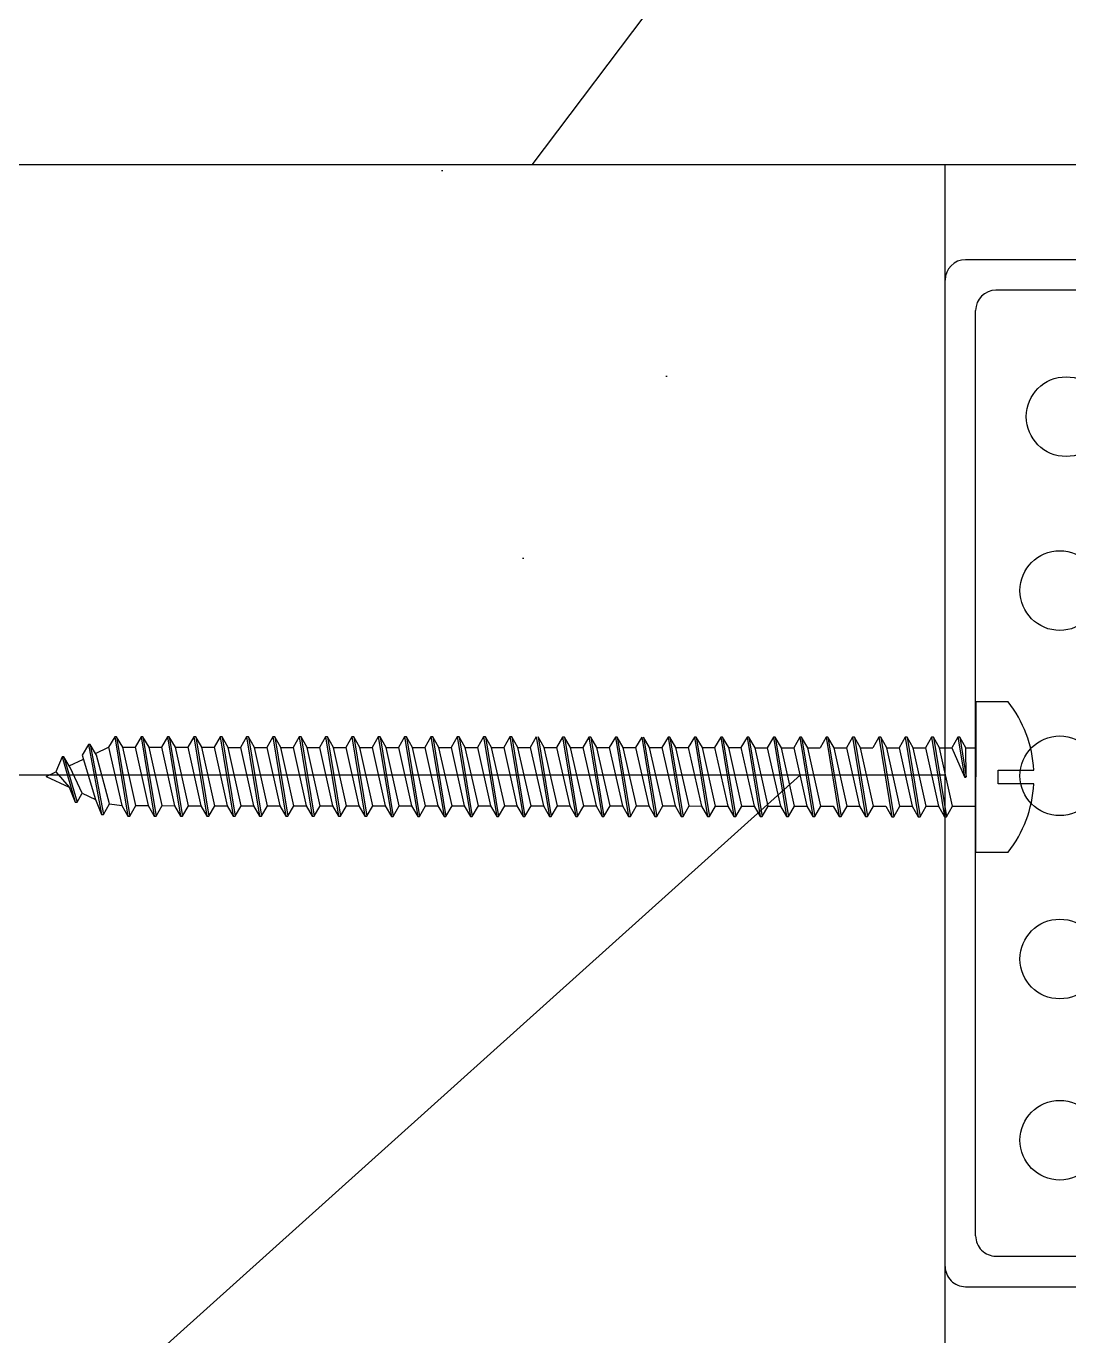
# Model space of a CAD drawing. Extents: x 343299501 to 344531018, y 671200678 to 672446893.
# Drawn here: x 344102214.4 to 344102265.7, y 672006661.9 to 672006726.3 of the extents above; entities that cross this region are included whole.
import ezdxf

# ---------------------------------------------------------------- set-up
doc = ezdxf.new("R2010")
doc.units = 0
doc.header["$LTSCALE"] = 10
doc.header["$MEASUREMENT"] = 0
for name, color, linetype in [('00-填充', 8, 'Continuous'), ('00-景观', 4, 'Continuous'), ('con', 2, 'Continuous'), ('灯具', 7, 'Continuous')]:
    doc.layers.add(name, color=color, linetype=linetype)

# ---------------------------------------------------------------- blocks, each defined once
blk = doc.blocks.new('LED线条灯')
at = {"layer": 'con', "color": 2}
for centre in [(-24.05143729529999, 41.78344906737536), (-24.36066204821691, 33.22922486873972), (-24.36066204821691, 24.12243812086925), (-24.36066204821691, 15.11357384123815), (-24.36066204821691, 6.202631865235162)]:
    blk.add_circle(centre, 1.959494924827595, dxfattribs=at)
at = {"layer": '灯具', "color": 3, "linetype": 'Continuous', "lineweight": -3, "ltscale": 20}
for p, q in [((16.65000003638852, 49.49999999403371), (-28.99999997434497, 49.49999999979627)), ((-30, 0), (-29.99999997470877, 48.50000000032014)), ((16.65000003566092, 47.99999998757266), (-27.49999997504347, 47.9999999938882)), ((-28.49999999922875, 1.500000001688022), (-28.49999997549457, 46.99999999441206)), ((-27.49999999950523, 0.5000000011641532), (23.30003004283935, 0.499999995197868)), ((-29.00000000017462, -1.000000000523869), (40.95006004342576, -1.000000007305061))]:
    blk.add_line(p, q, dxfattribs=at)
for centre, start, end in [((-28.99999997470877, 48.49999999979627), 89.99999997915592, 179.9999999699845), ((-27.49999997549457, 46.9999999938882), 89.99999997415334, 179.9999999699845), ((-27.49999999922875, 1.500000001164153), 179.9999999699845, 269.9999999833247), ((-29, -5.238689482212067e-10), 179.9999999699845, 269.9999999899948)]:
    blk.add_arc(centre, 1, start, end, dxfattribs=at)
blk = doc.blocks.new('ld1')
for p, q in [((0.002353958690946456, 3.703202611866232), (-0.002353958690946456, -3.703202611866345)), ((1.597948593593173, 3.702188364402332), (0.002353958690946456, 3.703202611866232)), ((-42.35413815934589, 1.980362780314181), (-42.65379401703103, 1.462104682860058)), ((-42.26155809407283, 1.980303931346953), (-42.35413815934589, 1.980362780314181)), ((-42.35413815934589, 1.980362780314181), (-41.70856112871479, -1.926927918034494)), ((-41.96256134478244, 1.461665297461423), (-42.26155809407283, 1.980303931346953)), ((-42.26155809407283, 1.980303931346953), (-41.61598106340534, -1.926986767001722)), ((-41.05801724521007, 1.979538894772531), (-41.35767310289521, 1.461280797318409)), ((-40.96543717990062, 1.97948004580519), (-41.05801724521007, 1.979538894772531)), ((-41.05801724521007, 1.979538894772531), (-40.41244021453895, -1.927751803576257)), ((-40.66644043064662, 1.46084141191966), (-40.96543717990062, 1.97948004580519)), ((-40.96543717990062, 1.97948004580519), (-40.3198601492295, -1.927810652543485)), ((-39.76189633103422, 1.978715009230768), (-40.06155218875938, 1.460456911776646)), ((-39.66931626576479, 1.97865616026354), (-39.76189633103422, 1.978715009230768)), ((-39.76189633103422, 1.978715009230768), (-39.11631930040312, -1.92857568911802)), ((-39.37031951651079, 1.460017526377897), (-39.66931626576479, 1.97865616026354)), ((-39.66931626576479, 1.97865616026354), (-39.02373923509367, -1.928634538085248)), ((-38.4657754168984, 1.977891123689005), (-38.76543127458353, 1.459633026234883)), ((-38.37319535158895, 1.977832274721777), (-38.4657754168984, 1.977891123689005)), ((-38.4657754168984, 1.977891123689005), (-37.82019838623091, -1.929399574659783)), ((-38.07419860233495, 1.459193640836133), (-38.37319535158895, 1.977832274721777)), ((-38.37319535158895, 1.977832274721777), (-37.72761832095784, -1.929458423627011)), ((-37.16965450276257, 1.977067238147242), (-37.46931036044771, 1.45880914069312)), ((-37.07707443745312, 1.977008389180014), (-37.16965450276257, 1.977067238147242)), ((-37.16965450276257, 1.977067238147242), (-36.52407747209509, -1.930223460201432)), ((-36.77807768819912, 1.458369755294484), (-37.07707443745312, 1.977008389180014)), ((-37.07707443745312, 1.977008389180014), (-36.43149740678564, -1.930282309168774)), ((-35.87353358863038, 1.976243352605479), (-36.17318944631552, 1.457985255151357)), ((-35.78095352332093, 1.976184503638251), (-35.87353358863038, 1.976243352605479)), ((-35.87353358863038, 1.976243352605479), (-35.2279565579629, -1.931047345743309)), ((-35.48195677406693, 1.457545869752607), (-35.78095352332093, 1.976184503638251)), ((-35.78095352332093, 1.976184503638251), (-35.13537649268983, -1.931106194710537)), ((-34.57741267449455, 1.975419467063716), (-34.87706853217969, 1.457161369609594)), ((-34.4848326091851, 1.975360618096488), (-34.57741267449455, 1.975419467063716)), ((-34.57741267449455, 1.975419467063716), (-33.93183564382707, -1.931871231284958)), ((-34.1858358599311, 1.456721984210958), (-34.4848326091851, 1.975360618096488)), ((-34.4848326091851, 1.975360618096488), (-33.83925557851762, -1.9319300802523)), ((-33.28129176031871, 1.974595581521953), (-33.58094761804387, 1.456337484067831)), ((-33.18871169504928, 1.974536732554725), (-33.28129176031871, 1.974595581521953)), ((-33.28129176031871, 1.974595581521953), (-32.63571472968761, -1.932695116826835)), ((-32.88971494579528, 1.455898098669081), (-33.18871169504928, 1.974536732554725)), ((-33.18871169504928, 1.974536732554725), (-32.54313466437816, -1.932753965794063)), ((-31.98517084618288, 1.97377169598019), (-32.28482670386802, 1.455513598526068)), ((-31.89259078087343, 1.973712847012962), (-31.98517084618288, 1.97377169598019)), ((-31.98517084618288, 1.97377169598019), (-31.3395938155154, -1.933519002368598)), ((-31.59359403161943, 1.455074213127318), (-31.89259078087343, 1.973712847012962)), ((-31.89259078087343, 1.973712847012962), (-31.24701375024233, -1.933577851335826)), ((-30.68904993204706, 1.972947810438427), (-30.98870578973219, 1.454689712984305)), ((-30.59646986673761, 1.972888961471199), (-30.68904993204706, 1.972947810438427)), ((-30.68904993204706, 1.972947810438427), (-30.04347290137957, -1.934342887910248)), ((-30.29747311748361, 1.454250327585669), (-30.59646986673761, 1.972888961471199)), ((-30.59646986673761, 1.972888961471199), (-29.95089283607012, -1.934401736877589)), ((-29.39292901791487, 1.972123924896664), (-29.69258487560001, 1.453865827442542)), ((-29.30034895260542, 1.972065075929436), (-29.39292901791487, 1.972123924896664)), ((-29.39292901791487, 1.972123924896664), (-28.74735198724738, -1.935166773452124)), ((-29.00135220335142, 1.453426442043792), (-29.30034895260542, 1.972065075929436)), ((-29.30034895260542, 1.972065075929436), (-28.65477192197432, -1.935225622419352)), ((-28.09680810377904, 1.971300039354901), (-28.39646396146418, 1.453041941900779)), ((-28.00422803846959, 1.971241190387673), (-28.09680810377904, 1.971300039354901)), ((-28.09680810377904, 1.971300039354901), (-27.45123107311156, -1.935990658993774)), ((-27.70523128921559, 1.452602556502143), (-28.00422803846959, 1.971241190387673)), ((-28.00422803846959, 1.971241190387673), (-27.35865100780211, -1.936049507961116)), ((-26.80068718964685, 1.970476153813138), (-27.10034304733199, 1.452218056359015)), ((-26.7081071243374, 1.97041730484591), (-26.80068718964685, 1.970476153813138)), ((-26.80068718964685, 1.970476153813138), (-26.15511015897937, -1.93681454453565)), ((-26.4091103750834, 1.451778670960266), (-26.7081071243374, 1.97041730484591)), ((-26.7081071243374, 1.97041730484591), (-26.0625300937063, -1.936873393502879)), ((-25.50456627555468, 1.969652268271375), (-25.80422213323982, 1.451394170817252)), ((-25.41198621024523, 1.969593419304147), (-25.50456627555468, 1.969652268271375)), ((-25.50456627555468, 1.969652268271375), (-24.8589892448872, -1.937638430077413)), ((-25.11298946099123, 1.450954785418503), (-25.41198621024523, 1.969593419304147)), ((-25.41198621024523, 1.969593419304147), (-24.76640917961413, -1.937697279044642)), ((-24.20844536141885, 1.968828382729612), (-24.50810121910399, 1.450570285275489)), ((-24.1158652961094, 1.968769533762384), (-24.20844536141885, 1.968828382729612)), ((-24.20844536141885, 1.968828382729612), (-23.56286833075137, -1.938462315619063)), ((-23.8168685468554, 1.450130899876854), (-24.1158652961094, 1.968769533762384)), ((-24.1158652961094, 1.968769533762384), (-23.47028826544192, -1.938521164586405)), ((-22.91232444728666, 1.968004497187849), (-23.2119803049718, 1.449746399733726)), ((-22.81974438197722, 1.967945648220621), (-22.91232444728666, 1.968004497187849)), ((-22.91232444728666, 1.968004497187849), (-22.26674741661918, -1.93928620116094)), ((-22.52074763272321, 1.449307014334977), (-22.81974438197722, 1.967945648220621)), ((-22.81974438197722, 1.967945648220621), (-22.17416735134611, -1.939345050128168)), ((-21.61620353319449, 1.967180611646086), (-21.91585939087963, 1.448922514191963)), ((-21.61620353319449, 1.967180611646086), (-20.97062650252701, -1.940110086702703)), ((-21.22462671863104, 1.448483128793214), (-21.52362346788505, 1.967121762678858)), ((-21.52362346788505, 1.967121762678858), (-20.87804643725394, -1.940168935669931)), ((-20.32008261910232, 1.966356726104323), (-20.61973847678746, 1.4480986286502)), ((-20.22750255379287, 1.966297877137094), (-20.32008261910232, 1.966356726104323)), ((-20.32008261910232, 1.966356726104323), (-19.67450558843484, -1.940933972244466)), ((-19.92850580453887, 1.447659243251451), (-20.22750255379287, 1.966297877137094)), ((-20.22750255379287, 1.966297877137094), (-19.58192552316177, -1.940992821211694)), ((-19.0239617049665, 1.96553284056256), (-19.32361756265163, 1.447274743108437)), ((-18.93138163965705, 1.965473991595331), (-19.0239617049665, 1.96553284056256)), ((-19.0239617049665, 1.96553284056256), (-18.37838467429901, -1.941757857786115)), ((-18.63238489040305, 1.446835357709801), (-18.93138163965705, 1.965473991595331)), ((-18.93138163965705, 1.965473991595331), (-18.28580460898957, -1.941816706753457)), ((-17.72784079083431, 1.964708955020797), (-18.02749664851945, 1.446450857566674)), ((-17.63526072552486, 1.964650106053568), (-17.72784079083431, 1.964708955020797)), ((-17.72784079083431, 1.964708955020797), (-17.08226376016682, -1.942581743327992)), ((-17.33626397627086, 1.446011472167925), (-17.63526072552486, 1.964650106053568)), ((-17.63526072552486, 1.964650106053568), (-16.98968369489376, -1.94264059229522)), ((-16.43171987674214, 1.963885069479034), (-16.73137573442727, 1.445626972024911)), ((-16.43171987674214, 1.963885069479034), (-15.78614284607465, -1.943405628869755)), ((-16.04014306217869, 1.445187586626162), (-16.33913981143269, 1.963826220511805)), ((-16.33913981143269, 1.963826220511805), (-15.69356278080159, -1.943464477836983)), ((-15.13559896264996, 1.96306118393727), (-15.4352548203351, 1.444803086483148)), ((-15.04301889734052, 1.963002334970042), (-15.13559896264996, 1.96306118393727)), ((-15.13559896264996, 1.96306118393727), (-14.49002193198248, -1.944229514411518)), ((-14.74402214808651, 1.444363701084399), (-15.04301889734052, 1.963002334970042)), ((-15.04301889734052, 1.963002334970042), (-14.39744186670941, -1.944288363378746)), ((-13.83947804851414, 1.962237298395507), (-14.13913390619928, 1.443979200941385)), ((-13.74689798320469, 1.962178449428279), (-13.83947804851414, 1.962237298395507)), ((-13.83947804851414, 1.962237298395507), (-13.19390101784666, -1.945053399953167)), ((-13.44790123395069, 1.443539815542749), (-13.74689798320469, 1.962178449428279)), ((-13.74689798320469, 1.962178449428279), (-13.10132095253721, -1.945112248920509)), ((-12.54335713438195, 1.961413412853744), (-12.84301299206709, 1.443155315399622)), ((-12.4507770690725, 1.961354563886516), (-12.54335713438195, 1.961413412853744)), ((-12.54335713438195, 1.961413412853744), (-11.89778010371447, -1.945877285495044)), ((-12.1517803198185, 1.442715930000873), (-12.4507770690725, 1.961354563886516)), ((-12.4507770690725, 1.961354563886516), (-11.8052000384414, -1.945936134462272)), ((-11.24723622024612, 1.960589527311981), (-11.54689207793126, 1.442331429857859)), ((-11.15465615493667, 1.960530678344753), (-11.24723622024612, 1.960589527311981)), ((-11.24723622024612, 1.960589527311981), (-10.60165918957864, -1.946701171036693)), ((-10.85565940568267, 1.441892044459223), (-11.15465615493667, 1.960530678344753)), ((-11.15465615493667, 1.960530678344753), (-10.50907912426919, -1.946760020004035)), ((-9.951115306113934, 1.959765641770218), (-10.25077116379907, 1.441507544316096)), ((-9.858535240804486, 1.95970679280299), (-9.951115306113934, 1.959765641770218)), ((-9.951115306113934, 1.959765641770218), (-9.305538275446452, -1.94752505657857)), ((-9.559538491550484, 1.441068158917346), (-9.858535240804486, 1.95970679280299)), ((-9.858535240804486, 1.95970679280299), (-9.212958210173383, -1.947583905545798)), ((-8.654994391978107, 1.958941756228455), (-8.954650249663246, 1.440683658774333)), ((-8.562414326668659, 1.958882907261227), (-8.654994391978107, 1.958941756228455)), ((-8.654994391978107, 1.958941756228455), (-8.009417361310625, -1.948348942120219)), ((-8.263417577414657, 1.440244273375697), (-8.562414326668659, 1.958882907261227)), ((-8.562414326668659, 1.958882907261227), (-7.916837296001177, -1.948407791087561)), ((-7.358873477845918, 1.958117870686692), (-7.658529335531057, 1.43985977323257)), ((-7.26629341253647, 1.958059021719464), (-7.358873477845918, 1.958117870686692)), ((-7.358873477845918, 1.958117870686692), (-6.713296447178436, -1.949172827662096)), ((-6.967296663282468, 1.43942038783382), (-7.26629341253647, 1.958059021719464)), ((-7.26629341253647, 1.958059021719464), (-6.620716381905368, -1.949231676629324)), ((-6.062752563710092, 1.957293985144929), (-6.36240842139523, 1.439035887690807)), ((-5.970172498400643, 1.957235136177701), (-6.062752563710092, 1.957293985144929)), ((-6.062752563710092, 1.957293985144929), (-5.417175533042609, -1.949996713203745)), ((-5.671175749146641, 1.438596502292171), (-5.970172498400643, 1.957235136177701)), ((-5.970172498400643, 1.957235136177701), (-5.324595467733161, -1.950055562171087)), ((-4.766631649577903, 1.956470099603166), (-5.066287507263041, 1.438212002149044)), ((-4.674051584268454, 1.956411250635938), (-4.766631649577903, 1.956470099603166)), ((-4.766631649577903, 1.956470099603166), (-4.121054618910421, -1.950820598745622)), ((-4.375054835014453, 1.437772616750294), (-4.674051584268454, 1.956411250635938)), ((-4.674051584268454, 1.956411250635938), (-4.028474553637352, -1.95087944771285)), ((-3.470510735442076, 1.955646214061403), (-3.770166593127215, 1.437388116607281)), ((-3.377930670132628, 1.955587365094175), (-3.470510735442076, 1.955646214061403)), ((-3.470510735442076, 1.955646214061403), (-2.824933704774594, -1.951644484287272)), ((-3.078933920878626, 1.436948731208645), (-3.377930670132628, 1.955587365094175)), ((-3.377930670132628, 1.955587365094175), (-2.732353639465146, -1.951703333254613)), ((-2.174389821266232, 1.95482232851964), (-2.474045678955008, 1.436564231065518)), ((-2.081809755996801, 1.954763479552412), (-2.174389821266232, 1.95482232851964)), ((-2.174389821266232, 1.95482232851964), (-1.528812790638767, -1.952468369829035)), ((-1.782813006706419, 1.436124845666882), (-2.081809755996801, 1.954763479552412)), ((-2.081809755996801, 1.954763479552412), (-1.436232725329319, -1.952527218796263)), ((-0.8782689071304048, 1.953998442977991), (-1.177924764819181, 1.435740345523868)), ((-0.7856888418209564, 1.953939594010649), (-0.8782689071304048, 1.953998442977991)), ((-0.8782689071304048, 1.953998442977991), (-0.5554803917766549, 0.0003530938424773922)), ((-0.4866920925705926, 1.435300960125119), (-0.7856888418209564, 1.953939594010649)), ((-0.7856888418209564, 1.953939594010649), (-0.4629003265072242, 0.0002942448752492055)), ((-43.65050656878884, 1.591831858485534), (-43.95016242647762, 1.073573761031412)), ((-43.55792650347939, 1.591773009518306), (-43.65050656878884, 1.591831858485534)), ((-43.65050656878884, 1.591831858485534), (-43.00462648385292, -1.838699682086144)), ((-43.25892975422539, 1.073134375632776), (-43.55792650347939, 1.591773009518306)), ((-43.55792650347939, 1.591773009518306), (-42.91204641854347, -1.838758531053372)), ((-43.30779333196188, 1.15789295334298), (-42.65379401703103, 1.462104682860058)), ((-42.65379401703103, 1.462104682860058), (-42.00755787796879, -1.408289284148964)), ((-41.3163252057202, -1.4087286695476), (-41.96256134478244, 1.461665297461423)), ((-41.96256134478244, 1.461665297461423), (-41.35767310289521, 1.461280797318409)), ((-41.35767310289521, 1.461280797318409), (-40.71143696379295, -1.409113169690727)), ((-40.02020429154436, -1.409552555089363), (-40.66644043064662, 1.46084141191966)), ((-40.66644043064662, 1.46084141191966), (-40.06155218875938, 1.460456911776646)), ((-40.06155218875938, 1.460456911776646), (-39.41531604965712, -1.409937055232376)), ((-38.72408337740853, -1.410376440631126), (-39.37031951651079, 1.460017526377897)), ((-39.37031951651079, 1.460017526377897), (-38.76543127458353, 1.459633026234883)), ((-38.76543127458353, 1.459633026234883), (-38.11919513548128, -1.410760940774139)), ((-37.42796246327271, -1.411200326172889), (-38.07419860233495, 1.459193640836133)), ((-38.07419860233495, 1.459193640836133), (-37.46931036044771, 1.45880914069312)), ((-37.46931036044771, 1.45880914069312), (-36.82307422134545, -1.411584826315902)), ((-36.13184154909686, -1.412024211714652), (-36.77807768819912, 1.458369755294484)), ((-36.77807768819912, 1.458369755294484), (-36.1731894462755, 1.457985255151357)), ((-34.83572063500469, -1.412848097256415), (-35.48195677406693, 1.457545869752607)), ((-35.48195677406693, 1.457545869752607), (-34.87706853217969, 1.457161369609594)), ((-34.87706853217969, 1.457161369609594), (-34.23083239307743, -1.413232597399428)), ((-33.53959972082885, -1.413671982798178), (-34.1858358599311, 1.456721984210958)), ((-34.1858358599311, 1.456721984210844), (-33.58094761804387, 1.456337484067831)), ((-33.58094761804387, 1.456337484067831), (-32.93471147894161, -1.414056482941191)), ((-32.24347880669302, -1.414495868339941), (-32.88971494579528, 1.455898098669081)), ((-32.88971494579528, 1.455898098669081), (-32.28482670386802, 1.455513598526068)), ((-32.28482670386802, 1.455513598526068), (-31.63859056476576, -1.414880368482955)), ((-30.94735789255719, -1.415319753881704), (-31.59359403161943, 1.455074213127318)), ((-31.59359403161943, 1.455074213127318), (-30.98870578973219, 1.454689712984305)), ((-30.98870578973219, 1.454689712984305), (-30.34246965062994, -1.415704254024718)), ((-29.65123697838135, -1.416143639423467), (-30.29747311748361, 1.454250327585669)), ((-30.29747311748361, 1.454250327585669), (-29.69258487555999, 1.453865827442542)), ((-28.35511606428918, -1.41696752496523), (-29.00135220335142, 1.453426442043792)), ((-29.00135220335142, 1.453426442043792), (-28.39646396146418, 1.453041941900779)), ((-28.39646396146418, 1.453041941900779), (-27.75022782236192, -1.417352025108244)), ((-27.05899515011333, -1.417791410506993), (-27.70523128921559, 1.452602556502143)), ((-27.70523128921559, 1.452602556502143), (-27.10034304729197, 1.452218056359015)), ((-25.76287423602116, -1.418615296048756), (-26.4091103750834, 1.451778670960266)), ((-26.40911037512342, 1.45177867096038), (-25.8042221331998, 1.451394170817252)), ((-24.46675332192899, -1.419439181590519), (-25.11298946099123, 1.450954785418503)), ((-25.11298946099123, 1.450954785418503), (-24.50810121910399, 1.450570285275489)), ((-24.50810121910399, 1.450570285275489), (-23.86186508000173, -1.419823681733533)), ((-23.17063240775315, -1.420263067132282), (-23.8168685468554, 1.450130899876854)), ((-23.8168685468554, 1.450130899876854), (-23.21198030493179, 1.449746399733726)), ((-21.87451149366098, -1.421086952674045), (-22.52074763272321, 1.449307014334977)), ((-22.52074763276323, 1.449307014335091), (-21.91585939083961, 1.448922514191963)), ((-20.5783905795688, -1.421910838215808), (-21.22462671863104, 1.448483128793214)), ((-21.22462671867106, 1.448483128793328), (-20.61973847674744, 1.4480986286502)), ((-19.28226966547663, -1.422734723757571), (-19.92850580453887, 1.447659243251451)), ((-19.92850580453887, 1.447659243251451), (-19.32361756265163, 1.447274743108437)), ((-19.32361756265163, 1.447274743108437), (-18.67738142354938, -1.423119223900585)), ((-17.98614875130079, -1.423558609299334), (-18.63238489040305, 1.446835357709801)), ((-18.63238489040305, 1.446835357709801), (-18.02749664847943, 1.446450857566674)), ((-16.69002783720862, -1.424382494841097), (-17.33626397627086, 1.446011472167925)), ((-17.33626397631087, 1.446011472168038), (-16.73137573438726, 1.445626972024911)), ((-15.39390692311645, -1.425206380382861), (-16.04014306217869, 1.445187586626162)), ((-16.0401430622187, 1.445187586626275), (-15.43525482029509, 1.444803086483148)), ((-14.09778600902428, -1.426030265924624), (-14.74402214808651, 1.444363701084399)), ((-14.74402214808651, 1.444363701084399), (-14.13913390619928, 1.443979200941385)), ((-14.13913390619928, 1.443979200941385), (-13.49289776709702, -1.426414766067637)), ((-12.80166509484843, -1.426854151466387), (-13.44790123395069, 1.443539815542749)), ((-13.44790123395069, 1.443539815542749), (-12.84301299202707, 1.443155315399622)), ((-12.1517803198185, 1.442715930000873), (-11.54689207793126, 1.442331429857859)), ((-11.50554418075626, -1.42767803700815), (-12.1517803198185, 1.442715930000873)), ((-11.54689207793126, 1.442331429857859), (-10.900655938829, -1.428062537151163)), ((-10.20942326658042, -1.428501922549913), (-10.85565940568267, 1.441892044459223)), ((-10.85565940568267, 1.441892044459223), (-10.25077116375905, 1.441507544316096)), ((-8.913302352488245, -1.429325808091676), (-9.559538491550484, 1.441068158917346)), ((-9.559538491550484, 1.441068158917346), (-8.954650249663246, 1.440683658774333)), ((-8.954650249663246, 1.440683658774333), (-8.308414110560989, -1.429710308234689)), ((-8.263417577414657, 1.440244273375697), (-7.658529335491039, 1.43985977323257)), ((-7.6171814383124, -1.430149693633439), (-8.263417577414657, 1.440244273375697)), ((-6.321060524220229, -1.430973579175202), (-6.967296663282468, 1.43942038783382)), ((-6.967296663282468, 1.43942038783382), (-6.36240842139523, 1.439035887690807)), ((-6.36240842139523, 1.439035887690807), (-5.716172282292973, -1.431358079318215)), ((-5.024939610044385, -1.431797464716965), (-5.671175749146641, 1.438596502292171)), ((-5.671175749146641, 1.438596502292171), (-5.066287507223024, 1.438212002149044)), ((-3.728818695952214, -1.432621350258728), (-4.375054835014453, 1.437772616750294)), ((-4.375054835014453, 1.437772616750294), (-3.770166593127215, 1.437388116607281)), ((-3.770166593127215, 1.437388116607281), (-3.123930454024958, -1.433005850401742)), ((-2.432697781776369, -1.433445235800491), (-3.078933920878626, 1.436948731208645)), ((-3.078933920878626, 1.436948731208645), (-2.474045678955008, 1.436564231065518)), ((-2.474045678955008, 1.436564231065518), (-1.827809539892769, -1.433829735943505)), ((-1.136576867640542, -1.43426912134214), (-1.782813006706419, 1.436124845666882)), ((-1.782813006706419, 1.436124845666882), (-1.177924764819181, 1.435740345523868)), ((-1.177924764819181, 1.435740345523868), (-0.5554803917766549, 0.0003530938424773922)), ((-0.4629003265072242, 0.0002942448752492055), (-0.4866920925705926, 1.435300960125119)), ((-0.4866920925705926, 1.435300960125119), (0.0009121589937421959, 1.434991012119099)), ((-44.94701135546711, 0.9887548300997651), (-45.24680359042759, 0.25595062608852)), ((-44.85443129015766, 0.9886959811325369), (-44.94701135546711, 0.9887548300997651)), ((-44.94701135546711, 0.9887548300997651), (-44.30036352544266, -1.233974882616849)), ((-44.5554345409073, 0.4700573472468932), (-44.85443129015766, 0.9886959811325369)), ((-44.85443129015766, 0.9886959811325369), (-44.20778346017323, -1.234033731584077)), ((-44.60429811867652, 0.5548159249572109), (-43.89869543341047, 0.8830312736899941)), ((-43.95016242647762, 1.073573761031412), (-43.30348685583158, -1.105514941643378)), ((-42.61239056085469, -1.32050043359925), (-43.25892975422539, 1.073134375632776)), ((-45.73455225589714, 0.02907138986950031), (-45.24680359042759, 0.25595062608852)), ((-45.73455225589714, 0.02907138986950031), (-44.59922389742496, -0.5007901421741963)), ((-45.24680359042759, 0.25595062608852), (-44.59922389742496, -0.5007901421741963)), ((-43.95709889509089, -0.800472022630629), (-44.5554345409073, 0.4700573472468932)), ((1.110743042376271, -0.3432524292244352), (1.111178524733987, 0.3418400540099356)), ((1.111178524733987, 0.3418400540099356), (2.860442461907951, 0.3407281259090951)), ((-44.59922389742496, -0.5007901421741963), (-44.30036352544266, -1.233974882616849)), ((-0.5553403388694278, -0.0004945625761365591), (-0.4627602735599794, -0.0005534115433647457)), ((2.860006979550235, -0.3443643573252757), (1.110743042376271, -0.3432524292244352)), ((-44.30036352544266, -1.233974882616849), (-44.20778346017323, -1.234033731584077)), ((-44.20778346017323, -1.234033731584077), (-43.95709889509089, -0.800472022630629)), ((-43.95709889509089, -0.800472022630629), (-43.30348685583158, -1.105514941643378)), ((-43.30348685583158, -1.105514941643378), (-43.00462648385292, -1.838699682086144)), ((-43.00462648385292, -1.838699682086144), (-42.91204641854347, -1.838758531053372)), ((-42.91204641854347, -1.838758531053372), (-42.61239056085469, -1.32050043359925)), ((-42.61239056085469, -1.32050043359925), (-42.00755787796879, -1.408289284148964)), ((-42.00755787796879, -1.408289284148964), (-41.70856112871479, -1.926927918034494)), ((-41.70856112871479, -1.926927918034494), (-41.61598106340534, -1.926986767001722)), ((-41.61598106340534, -1.926986767001722), (-41.3163252057202, -1.4087286695476)), ((-41.3163252057202, -1.4087286695476), (-40.71143696379295, -1.409113169690727)), ((-40.71143696379295, -1.409113169690727), (-40.41244021453895, -1.927751803576257)), ((-40.41244021453895, -1.927751803576257), (-40.3198601492295, -1.927810652543485)), ((-40.3198601492295, -1.927810652543485), (-40.02020429154436, -1.409552555089363)), ((-40.02020429154436, -1.409552555089363), (-39.41531604965712, -1.409937055232376)), ((-39.41531604965712, -1.409937055232376), (-39.11631930040312, -1.92857568911802)), ((-39.11631930040312, -1.92857568911802), (-39.02373923509367, -1.928634538085248)), ((-39.02373923509367, -1.928634538085248), (-38.72408337740853, -1.410376440631126)), ((-38.72408337740853, -1.410376440631126), (-38.11919513548128, -1.410760940774139)), ((-38.11919513548128, -1.410760940774139), (-37.82019838623091, -1.929399574659783)), ((-37.82019838623091, -1.929399574659783), (-37.72761832095784, -1.929458423627011)), ((-37.72761832095784, -1.929458423627011), (-37.42796246327271, -1.411200326172889)), ((-37.42796246327271, -1.411200326172889), (-36.82307422134545, -1.411584826315902)), ((-36.82307422134545, -1.411584826315902), (-36.52407747209509, -1.930223460201432)), ((-36.52407747209509, -1.930223460201432), (-36.43149740678564, -1.930282309168774)), ((-36.43149740678564, -1.930282309168774), (-36.13184154909686, -1.412024211714652)), ((-36.13184154909686, -1.412024211714652), (-35.52695330721326, -1.412408711857665)), ((-35.52695330721326, -1.412408711857665), (-35.2279565579629, -1.931047345743309)), ((-35.2279565579629, -1.931047345743309), (-35.13537649268983, -1.931106194710537)), ((-35.13537649268983, -1.931106194710537), (-34.83572063500469, -1.412848097256415)), ((-34.83572063500469, -1.412848097256415), (-34.23083239307743, -1.413232597399428)), ((-34.23083239307743, -1.413232597399428), (-33.93183564382707, -1.931871231284958)), ((-33.93183564382707, -1.931871231284958), (-33.83925557851762, -1.9319300802523)), ((-33.83925557851762, -1.9319300802523), (-33.53959972082885, -1.413671982798178)), ((-33.53959972082885, -1.413671982798178), (-32.93471147894161, -1.414056482941191)), ((-32.93471147894161, -1.414056482941191), (-32.63571472968761, -1.932695116826835)), ((-32.54313466437816, -1.932753965794063), (-32.24347880669302, -1.414495868339941)), ((-32.24347880669302, -1.414495868339941), (-31.63859056476576, -1.414880368482955)), ((-31.63859056476576, -1.414880368482955), (-31.3395938155154, -1.933519002368598)), ((-31.24701375024233, -1.933577851335826), (-30.94735789255719, -1.415319753881704)), ((-30.94735789255719, -1.415319753881704), (-30.34246965062994, -1.415704254024718)), ((-30.34246965062994, -1.415704254024718), (-30.04347290137957, -1.934342887910248)), ((-29.95089283607012, -1.934401736877589), (-29.65123697838135, -1.416143639423467)), ((-29.65123697838135, -1.416143639423467), (-29.04634873649775, -1.416528139566481)), ((-29.04634873649775, -1.416528139566481), (-28.74735198724738, -1.935166773452124)), ((-28.65477192197432, -1.935225622419352), (-28.35511606428918, -1.41696752496523)), ((-28.35511606428918, -1.41696752496523), (-27.75022782236192, -1.417352025108244)), ((-27.75022782236192, -1.417352025108244), (-27.45123107311156, -1.935990658993774)), ((-27.35865100780211, -1.936049507961116), (-27.05899515011333, -1.417791410506993)), ((-27.05899515011333, -1.417791410506993), (-26.45410690822973, -1.418175910650007)), ((-26.45410690822973, -1.418175910650007), (-26.15511015897937, -1.93681454453565)), ((-26.0625300937063, -1.936873393502879), (-25.76287423602116, -1.418615296048756)), ((-25.76287423602116, -1.418615296048756), (-25.15798599413756, -1.41899979619177)), ((-25.15798599413756, -1.41899979619177), (-24.8589892448872, -1.937638430077413)), ((-24.76640917961413, -1.937697279044642), (-24.46675332192899, -1.419439181590519)), ((-24.46675332192899, -1.419439181590519), (-23.86186508000173, -1.419823681733533)), ((-23.86186508000173, -1.419823681733533), (-23.56286833075137, -1.938462315619063)), ((-23.47028826544192, -1.938521164586405), (-23.17063240775315, -1.420263067132282)), ((-23.17063240775315, -1.420263067132282), (-22.56574416586955, -1.420647567275296)), ((-22.56574416586955, -1.420647567275296), (-22.26674741661918, -1.93928620116094)), ((-22.17416735134611, -1.939345050128168), (-21.87451149366098, -1.421086952674045)), ((-21.87451149366098, -1.421086952674045), (-21.26962325177738, -1.421471452817059)), ((-21.26962325177738, -1.421471452817059), (-20.97062650252701, -1.940110086702703)), ((-20.87804643725394, -1.940168935669931), (-20.5783905795688, -1.421910838215808)), ((-20.5783905795688, -1.421910838215808), (-19.9735023376852, -1.422295338358822)), ((-19.9735023376852, -1.422295338358822), (-19.67450558843484, -1.940933972244466)), ((-19.58192552316177, -1.940992821211694), (-19.28226966547663, -1.422734723757571)), ((-19.28226966547663, -1.422734723757571), (-18.67738142354938, -1.423119223900585)), ((-18.67738142354938, -1.423119223900585), (-18.37838467429901, -1.941757857786115)), ((-18.28580460898957, -1.941816706753457), (-17.98614875130079, -1.423558609299334)), ((-17.98614875130079, -1.423558609299334), (-17.38126050941719, -1.423943109442348)), ((-17.38126050941719, -1.423943109442348), (-17.08226376016682, -1.942581743327992)), ((-16.98968369489376, -1.94264059229522), (-16.69002783720862, -1.424382494841097)), ((-16.69002783720862, -1.424382494841097), (-16.08513959532502, -1.424766994984111)), ((-16.08513959532502, -1.424766994984111), (-15.78614284607465, -1.943405628869755)), ((-15.69356278080159, -1.943464477836983), (-15.39390692311645, -1.425206380382861)), ((-15.39390692311645, -1.425206380382861), (-14.78901868123285, -1.425590880525874)), ((-14.78901868123285, -1.425590880525874), (-14.49002193198248, -1.944229514411518)), ((-14.39744186670941, -1.944288363378746), (-14.09778600902428, -1.426030265924624)), ((-14.09778600902428, -1.426030265924624), (-13.49289776709702, -1.426414766067637)), ((-13.49289776709702, -1.426414766067637), (-13.19390101784666, -1.945053399953167)), ((-13.10132095253721, -1.945112248920509), (-12.80166509484843, -1.426854151466387)), ((-12.80166509484843, -1.426854151466387), (-12.19677685296483, -1.4272386516094)), ((-12.19677685296483, -1.4272386516094), (-11.89778010371447, -1.945877285495044)), ((-11.8052000384414, -1.945936134462272), (-11.50554418075626, -1.42767803700815)), ((-11.50554418075626, -1.42767803700815), (-10.900655938829, -1.428062537151163)), ((-10.900655938829, -1.428062537151163), (-10.60165918957864, -1.946701171036693)), ((-10.50907912426919, -1.946760020004035), (-10.20942326658042, -1.428501922549913)), ((-10.20942326658042, -1.428501922549913), (-9.604535024696816, -1.428886422692926)), ((-9.604535024696816, -1.428886422692926), (-9.305538275446452, -1.94752505657857)), ((-9.212958210173383, -1.947583905545798), (-8.913302352488245, -1.429325808091676)), ((-8.913302352488245, -1.429325808091676), (-8.308414110560989, -1.429710308234689)), ((-8.308414110560989, -1.429710308234689), (-8.009417361310625, -1.948348942120219)), ((-7.916837296001177, -1.948407791087561), (-7.6171814383124, -1.430149693633439)), ((-7.6171814383124, -1.430149693633439), (-7.0122931964288, -1.430534193776452)), ((-7.0122931964288, -1.430534193776452), (-6.713296447178436, -1.949172827662096)), ((-6.620716381905368, -1.949231676629324), (-6.321060524220229, -1.430973579175202)), ((-6.321060524220229, -1.430973579175202), (-5.716172282292973, -1.431358079318215)), ((-5.716172282292973, -1.431358079318215), (-5.417175533042609, -1.949996713203745)), ((-5.324595467733161, -1.950055562171087), (-5.024939610044385, -1.431797464716965)), ((-5.024939610044385, -1.431797464716965), (-4.420051368160784, -1.432181964859979)), ((-4.420051368160784, -1.432181964859979), (-4.121054618910421, -1.950820598745622)), ((-4.028474553637352, -1.95087944771285), (-3.728818695952214, -1.432621350258728)), ((-3.728818695952214, -1.432621350258728), (-3.123930454024958, -1.433005850401742)), ((-3.123930454024958, -1.433005850401742), (-2.824933704774594, -1.951644484287272)), ((-2.732353639465146, -1.951703333254613), (-2.432697781776369, -1.433445235800491)), ((-2.432697781776369, -1.433445235800491), (-1.827809539892769, -1.433829735943505)), ((-1.827809539892769, -1.433829735943505), (-1.528812790638767, -1.952468369829035)), ((-1.436232725329319, -1.952527218796263), (-1.136576867640542, -1.43426912134214)), ((-1.136576867640542, -1.43426912134214), (-0.0009121589937421959, -1.434991012119099)), ((-32.63571472968761, -1.932695116826835), (-32.54313466437816, -1.932753965794063)), ((-31.3395938155154, -1.933519002368598), (-31.24701375024233, -1.933577851335826)), ((-30.04347290137957, -1.934342887910248), (-29.95089283607012, -1.934401736877589)), ((-28.74735198724738, -1.935166773452124), (-28.65477192197432, -1.935225622419352)), ((-27.45123107311156, -1.935990658993774), (-27.35865100780211, -1.936049507961116)), ((-26.15511015897937, -1.93681454453565), (-26.0625300937063, -1.936873393502879)), ((-24.8589892448872, -1.937638430077413), (-24.76640917961413, -1.937697279044642)), ((-23.56286833075137, -1.938462315619063), (-23.47028826544192, -1.938521164586405)), ((-22.26674741661918, -1.93928620116094), (-22.17416735134611, -1.939345050128168)), ((-20.97062650252701, -1.940110086702703), (-20.87804643725394, -1.940168935669931)), ((-19.67450558843484, -1.940933972244466), (-19.58192552316177, -1.940992821211694)), ((-18.37838467429901, -1.941757857786115), (-18.28580460898957, -1.941816706753457)), ((-17.08226376016682, -1.942581743327992), (-16.98968369489376, -1.94264059229522)), ((-15.78614284607465, -1.943405628869755), (-15.69356278080159, -1.943464477836983)), ((-14.49002193198248, -1.944229514411518), (-14.39744186670941, -1.944288363378746)), ((-13.19390101784666, -1.945053399953167), (-13.10132095253721, -1.945112248920509)), ((-11.89778010371447, -1.945877285495044), (-11.8052000384414, -1.945936134462272)), ((-10.60165918957864, -1.946701171036693), (-10.50907912426919, -1.946760020004035)), ((-9.305538275446452, -1.94752505657857), (-9.212958210173383, -1.947583905545798)), ((-8.009417361310625, -1.948348942120219), (-7.916837296001177, -1.948407791087561)), ((-6.713296447178436, -1.949172827662096), (-6.620716381905368, -1.949231676629324)), ((-5.417175533042609, -1.949996713203745), (-5.324595467733161, -1.950055562171087)), ((-4.121054618910421, -1.950820598745622), (-4.028474553637352, -1.95087944771285)), ((-2.824933704774594, -1.951644484287272), (-2.732353639465146, -1.951703333254613)), ((-1.528812790638767, -1.952468369829035), (-1.436232725329319, -1.952527218796263)), ((-0.002353958690946456, -3.703202611866345), (1.593240676211281, -3.704216859330245))]:
    blk.add_line(p, q)
for points in [[(-36.1731894462755, 1.457985255151357), (-35.52695330721326, -1.412408711857665)], [(-29.69258487555999, 1.453865827442542), (-29.04634873649775, -1.416528139566481)], [(-27.10034304729197, 1.452218056359015), (-26.45410690822973, -1.418175910650007)], [(-25.8042221331998, 1.451394170817252), (-25.15798599413756, -1.41899979619177)], [(-23.21198030493179, 1.449746399733726), (-22.56574416586955, -1.420647567275296)], [(-21.91585939083961, 1.448922514191963), (-21.26962325177738, -1.421471452817059)], [(-20.61973847674744, 1.4480986286502), (-19.9735023376852, -1.422295338358822)], [(-18.02749664847943, 1.446450857566674), (-17.38126050941719, -1.423943109442348)], [(-16.73137573438726, 1.445626972024911), (-16.08513959532502, -1.424766994984111)], [(-15.43525482029509, 1.444803086483148), (-14.78901868123285, -1.425590880525874)], [(-12.84301299202707, 1.443155315399622), (-12.19677685296483, -1.4272386516094)], [(-10.25077116375905, 1.441507544316096), (-9.604535024696816, -1.428886422692926)]]:
    blk.add_lwpolyline(points)
for radius, start, end in [(6.017705460022837, 3.226795615139955, 37.94345210942598), (6.017705460022833, 321.9837072205102, 356.7003637147183)]:
    blk.add_arc((-3.147722220088326, 0.002000864926003487), radius, start, end)

msp = doc.modelspace()

# ---------------------------------------------------------------- hatches: boundary and pattern name
h = msp.add_hatch()
h.set_pattern_fill('天然石材', color=8, scale=10)
h.set_pattern_definition([(45, (708778.4708161354, 244323.1653344631), (-35.35535320146299, 35.355353201463), []), (45, (708795.858041048, 244305.2141994238), (-35.35535320146299, 35.355353201463), [19.73685, -11.2782])])
edge = h.paths.add_edge_path()
edge.add_arc((344102319.6392207, 672006899.4491706), 20, 0, 90)
edge.add_line((344102319.6392207, 672006919.4491706), (344101839.6392207, 672006919.4491706))
edge.add_line((344101839.6392207, 672006919.4491707), (344101839.6392151, 672006719.4491706))
edge.add_line((344101839.6392151, 672006719.4491706), (344102340.0849684, 672006719.4491708))
edge.add_line((344102340.0849685, 672006719.4491706), (344102339.6392208, 672006899.4491706))
h = msp.add_hatch()
h.set_pattern_fill('AR-SAND', color=41, scale=10)
h.set_pattern_definition([(37.50000000000001, (720638.283582449, 244254.6273488998), (-0.8000156479920246, 24.47066186646712), [0, -19.304, 0, -21.59, 0, -20.6375]), (7.500000000000006, (720638.283582449, 244254.6273488998), (22.47616415690013, 35.84125502841771), [0, -10.414, 0, -17.39899999999999, 0, -6.667499999999998]), (327.5, (720622.6625824571, 244254.6273488998), (39.5496185120729, 0.07185923392728455), [0, -6.349999999999999, 0, -22.86, 0, -29.845]), (317.5, (720622.6625824571, 244254.6273488998), (38.17782262361487, 11.14646616286081), [0, -3.175, 0, -14.986, 0, -17.145])])
h.paths.add_polyline_path([(344102259.6392207, 672006689.4491708), (344102259.6392207, 672006719.4491706), (344101855.2135245, 672006719.4491707), (344101855.2135245, 672006689.4491706)])
at = {"layer": '00-填充'}
h = msp.add_hatch(dxfattribs=at)
h.set_pattern_fill('ANSI31', color=256, scale=20, style=0)
h.set_pattern_definition([(45, (-48684282.48141313, -30205633.43253469), (-22.45064030267289, 22.45064030267289), [])])
h.paths.add_polyline_path([(344102259.6392207, 672004326.0871234), (344102259.6392207, 672006689.4491706), (344101855.2135188, 672006689.4491706), (344101700.4010488, 672004326.0871234), (344102028.4627114, 672004326.0871233), (344102050.8153872, 672004389.0871234), (344102073.0325866, 672004263.0871233), (344102095.9627115, 672004326.0871234)])

# ---------------------------------------------------------------- linework, layer by layer
at = {"layer": '00-景观'}
msp.add_line((344102339.6392207, 672006719.4491707), (344101839.6392207, 672006719.4491707), dxfattribs=at)
for points in [[(344102259.6392207, 672006689.4491706), (344102259.6392207, 672006719.4491706)], [(344101700.4010488, 672004326.0871234), (344101855.2135188, 672006689.4491706), (344102259.6392207, 672006689.4491706)], [(344102259.6392207, 672004326.0871234), (344102259.6392207, 672006689.4491706)]]:
    msp.add_lwpolyline(points, dxfattribs=at)

# ---------------------------------------------------------------- block references
msp.add_blockref('ld1', (344102261.1415746, 672006689.3422388))
at = {"layer": 'con', "color": 2}
msp.add_blockref('LED线条灯', (344102289.6392206, 672006665.2781305), dxfattribs=at)

doc.saveas('drawing.dxf')
